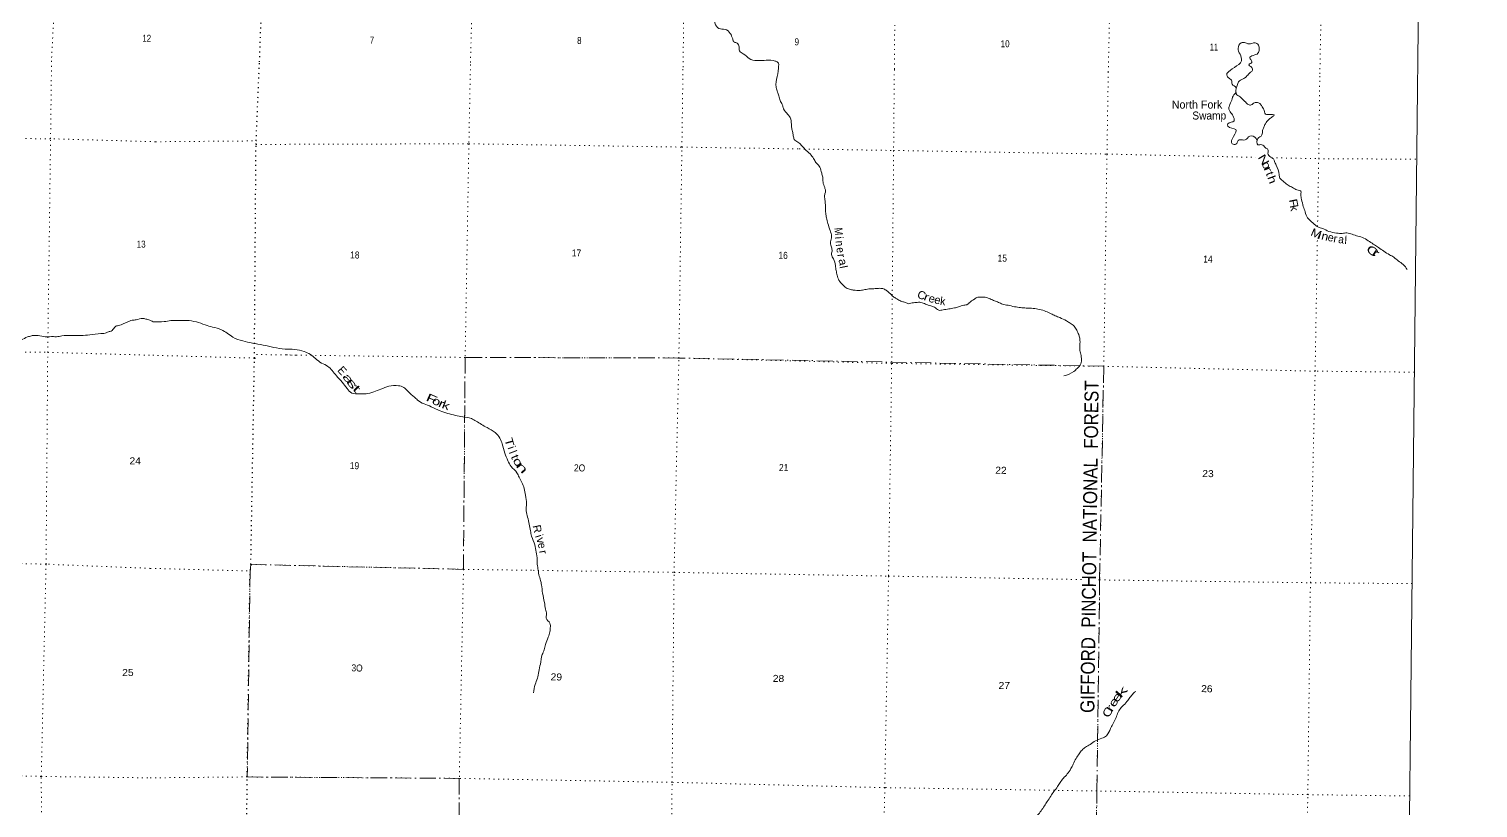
# Model space of a CAD drawing. Header units: feet. Extents: x -518066 to -250644, y -364975 to -177792.
# Drawn here: x -286861 to -250644, y -337537 to -318076 of the extents above; entities that cross this region are included whole.
import ezdxf
from ezdxf.enums import TextEntityAlignment as Align

# ---------------------------------------------------------------- set-up
doc = ezdxf.new("R2010")
doc.units = ezdxf.units.FT
doc.header["$LTSCALE"] = 80
doc.header["$PDMODE"] = 32
doc.header["$PDSIZE"] = 40
doc.linetypes.add('DOT_DASHED', pattern=[7.7, 5, -1.2, 0.3, -1.2])
doc.linetypes.add('DOTTED', pattern=[1.5, 0.3, -1.2])
for name, color, linetype, lineweight in [('34', 7, 'Continuous', 25), ('39', 7, 'Continuous', 13), ('4', 7, 'Continuous', 25), ('41', 7, 'Continuous', 13), ('44', 7, 'DOT_DASHED', 13), ('6', 7, 'DOTTED', 25), ('7', 7, 'DOTTED', 13)]:
    doc.layers.add(name, color=color, linetype=linetype, lineweight=lineweight)

msp = doc.modelspace()

# ---------------------------------------------------------------- linework, layer by layer
at = {"layer": '34', "lineweight": 13}
msp.add_spline([(-286001.81, -273099.63), (-286744.98, -274959.73), (-287315.14, -276379.3), (-287421.41, -276772.23), (-287445.64, -277399.11), (-287468.51, -277887.32), (-287639.61, -278134.91), (-287907.69, -278441.85), (-288159.48, -278931.87), (-288727.87, -279965.55), (-289046.38, -280501.15), (-289446.44, -280957.57), (-289879.24, -281270.97), (-290014.36, -281534.98), (-290067.52, -281835.97), (-290497.99, -282117.23), (-290678.74, -282324.52), (-290757.78, -282603.15), (-290794.3, -282846), (-290973.61, -283111.6), (-291222.77, -283332.3), (-291962.92, -283658.82), (-292741.7, -284033.2), (-293726.28, -284508.1), (-294513.75, -284950.73), (-294891.51, -285180.24), (-295289.35, -285206.55), (-295642.71, -285201.13), (-295864.72, -285315.57), (-296134.11, -285552.16), (-296258.96, -285792.15), (-296413.31, -285969.55), (-296800.12, -286098.47), (-297298.77, -286166.02), (-297712.03, -286330.87), (-298280.79, -286584.67), (-298962.69, -286909.73), (-299568, -287205.39), (-299804.78, -287392.04), (-299998.92, -287735.88), (-300258.42, -288396.67), (-300447.93, -288883.27), (-300746.75, -289662.27), (-301005.28, -290224.58), (-301207.21, -290544.23), (-301448.48, -290779.07), (-301599.38, -291014.8), (-301749.94, -291419.36), (-301781.65, -291784.87), (-301770.89, -292120.64), (-301625.35, -292636.6), (-301384.17, -293022.84), (-301145.38, -293449.25), (-300881.31, -294163.33), (-300537.45, -295135.46), (-300292.53, -295959.91), (-300218.26, -296575.68), (-300307.63, -297292.38), (-300503.74, -298042.22), (-300636.28, -298861.02), (-300638.2, -299260.99), (-300612.32, -300101.41), (-300572.14, -301530.9), (-300544.49, -302600.47), (-300488.29, -304034.13), (-300446.67, -305316.91), (-300458.44, -305901.7), (-300572.35, -306459.37), (-300906.07, -307316.42), (-301489.24, -308629.34), (-301702.75, -309105.66), (-302171.96, -310264.91), (-302445.81, -310750.69), (-302789.6, -311201.63), (-303080, -311737.5), (-303298.14, -312276.08), (-303605.47, -313718.3), (-303529.19, -314129.07), (-303519.28, -314551.26), (-303668.1, -314983.98), (-303893.26, -315214.96), (-304527.24, -315566.62), (-304824.74, -315802.94), (-304948.85, -315968.57), (-305099.65, -316397.25), (-305231.9, -316777.87), (-305390.84, -317218.53), (-305577.79, -317851.88), (-305514.73, -318178.11), (-305307.41, -318332.87), (-305041.38, -318437.95)], degree=3, dxfattribs=at)
at = {"layer": '39'}
msp.add_line((-256693.8, -319665.2), (-256694.88, -319666.65), dxfattribs=at)
for points in [[(-274475.89, -312567.56), (-274497.64, -312931.51), (-274443.08, -313101.02), (-274313.51, -313204.84), (-274192.17, -313328.71), (-274123.38, -313482.26), (-274087.31, -313691.83), (-273987.08, -313916.09), (-273863.65, -314031.93), (-273663.6, -314122.33), (-273538.33, -314254.28), (-273516.54, -314485.85), (-273420.98, -314575.27), (-273323.07, -314630.51), (-273080.11, -314850.08), (-272917.62, -314877.76), (-272821.77, -314939.02), (-272731.37, -315141.05), (-272709.72, -315585.88), (-272639, -315747.5), (-272578.72, -315947.24), (-272557.79, -316064.13), (-272456.36, -316169.7), (-272304.4, -316245.57), (-272175.19, -316385.6), (-272029.31, -316666.62), (-271940.57, -316834.44), (-271764.57, -316918.58), (-271508.28, -317011.52), (-271227.43, -317060.44), (-270930.83, -317141.69), (-270650.03, -317194.62), (-270401.14, -317424.3), (-270220.78, -317673.46), (-270066.72, -317741.3), (-269873.46, -317706.9), (-269783.58, -317762.06), (-269716.9, -317925.65), (-269615.8, -318063.41), (-269461.28, -318084.98), (-269333.67, -318184.76), (-269272.78, -318324.15), (-269233.36, -318400.97), (-269159.3, -318429.84), (-269114.01, -318522.81), (-269104.96, -318621.48), (-269007.21, -318692.81), (-268859.73, -318814.91), (-268432.1, -318855.14), (-268211.25, -318875.32), (-268149.28, -318908.09), (-268119.64, -318958.67), (-268126.06, -318996.83), (-268127.03, -319055.17)], [(-256923.79, -319183.42), (-256732.14, -319033.44), (-256555.66, -318870.12), (-256592.2, -318706.82), (-256640.93, -318557.48), (-256561.21, -318423.43), (-256454.67, -318420.41), (-256372.57, -318449.35), (-256215.55, -318422.65), (-256131.69, -318475.75), (-256112.75, -318590.61), (-256145.83, -318682.84), (-256260.91, -318736.08), (-256347.98, -318801.66), (-256318.23, -318840.16), (-256296.69, -318896.7), (-256294.82, -318910.8), (-256337.28, -318936.55), (-256371.81, -318972.44), (-256322, -319015.16), (-256286.25, -319057.75), (-256278.68, -319104.09), (-256297.07, -319134.1), (-256327.43, -319155.94), (-256361.97, -319189.78)], [(-267753, -320767.05), (-267771, -320662.05), (-267796, -320551.05), (-267806, -320456.05), (-267837, -320288.05), (-267923, -320178.05), (-268014, -320035.05), (-268033, -319960.05), (-268087, -319861.05), (-268116, -319747.05), (-268154, -319650.05), (-268184, -319541.05), (-268189, -319416.05), (-268174, -319336.05), (-268127.03, -319055.17)], [(-256923.79, -319183.42), (-256911, -319255.05), (-256864, -319308.05), (-256797, -319370.05), (-256791, -319452.05), (-256691, -319549.05), (-256689, -319564.05)], [(-256361.97, -319189.78), (-256396, -319226.05), (-256441, -319269.05), (-256513, -319324.05), (-256584, -319354.05), (-256629, -319394.05), (-256663, -319491.05), (-256687, -319557.05), (-256693, -319644.05), (-256686, -319698.05), (-256589, -319771.05), (-256520, -319839.05), (-256455, -319898.05), (-256384, -319964.05), (-256312, -319972.05), (-256231, -319919.05), (-256152, -319915.05), (-256081, -319951.05), (-256036, -320018.05), (-256005, -320067.05), (-255952, -320203.05), (-255853, -320209.05), (-255739, -320228.05), (-255809, -320289.05), (-255876, -320340.05), (-255959, -320444.05), (-255995, -320530.05), (-256029, -320608.05), (-256043, -320722.05), (-256097, -320773.05), (-256144, -320810.05), (-256143, -320967.05), (-256043, -320966.05), (-256001, -320997.05), (-255966, -321036.05), (-255893, -321088.05), (-255893, -321178.05), (-255821, -321278.05), (-255757, -321320.05), (-255730, -321383.05), (-255688, -321476.05), (-255613, -321715.05), (-255593, -321802.05), (-255544, -321854.05), (-255465, -321920.05), (-255364, -321994.05), (-255253, -322049.05), (-255139, -322106.05), (-255081, -322115.05), (-255071, -322212.05), (-255054, -322333.05), (-255010, -322509.05), (-254964, -322647.05), (-254903, -322795.05), (-254769, -322921.05), (-254645, -323018.05), (-254525, -323063.05), (-254372, -323131.05), (-254178, -323175.05), (-254036, -323182.05), (-253921, -323169.05), (-253791, -323204.05), (-253645, -323249.05), (-253496, -323299.05), (-253357, -323388.05), (-253228, -323470.05), (-253129, -323534.05), (-252996, -323627.05), (-252856, -323715.05), (-252747, -323778.05), (-252638, -323869.05), (-252515, -323958.05), (-252412, -324087.05)], [(-256694.88, -319666.65), (-256780, -319781.05), (-256798, -319855.05), (-256859, -319994.05), (-256869, -320082.05), (-256798, -320197.05), (-256742, -320314.05), (-256741, -320373.05), (-256895, -320444.05), (-256897, -320502.05), (-256694, -320585.05), (-256788, -320941.05), (-256694, -320953.05), (-256635, -320860.05), (-256534, -320846.05), (-256460, -320844.05), (-256350, -320752.05), (-256190, -320809.05), (-256169, -320854.05)], [(-260995, -326743.05), (-260744, -326630.05), (-260666, -326557.05), (-260573, -326443.05), (-260556, -326304.05), (-260579, -326169.05), (-260600, -326050.05), (-260591, -325897.05), (-260625, -325707.05), (-260675, -325602.05), (-260741, -325498.05), (-260836, -325427.05), (-260927, -325367.05), (-261094, -325287.05), (-261209, -325238.05), (-261315, -325191.05), (-261442, -325130.05), (-261604, -325082.05), (-261762, -325057.05), (-261939, -325047.05), (-262077, -325034.05), (-262227, -325014.05), (-262391, -324977.05), (-262531, -324949.05), (-262631, -324905.05), (-262727, -324867.05), (-262838, -324820.05), (-262930, -324784.05), (-263054, -324775.05), (-263169, -324784.05), (-263248, -324835.05), (-263320, -324882.05), (-263400, -324954.05), (-263495, -324976.05), (-263628, -325018.05), (-263731, -325044.05), (-263871, -325069.05), (-264014, -325092.05), (-264124, -325101.05), (-264231, -325025.05), (-264319, -324995.05), (-264455, -324947.05), (-264566, -324907.05), (-264689, -324908.05), (-264816, -324927.05), (-264871, -324938.05), (-264958, -324906.05), (-265042, -324882.05), (-265148, -324832.05), (-265223, -324784.05), (-265292, -324732.05), (-265349, -324672.05), (-265422, -324614.05), (-265499, -324568.05), (-265596, -324554.05), (-265714, -324562.05), (-265835, -324567.05), (-265966, -324586.05), (-266087, -324608.05), (-266258, -324598.05), (-266352, -324578.05), (-266459, -324527.05), (-266530, -324461.05), (-266616, -324353.05), (-266662, -324227.05), (-266685, -324112.05), (-266706, -323983.05), (-266751, -323821.05), (-266801, -323705.05), (-266788, -323599.05), (-266814, -323498.05), (-266824, -323393.05), (-266803, -323258.05), (-266840, -323109.05), (-266892, -322935.05), (-266929, -322795.05), (-266947, -322678.05), (-266952, -322541.05), (-266958, -322438.05), (-266966, -322341.05), (-266978, -322277.05), (-266966, -322191.05), (-266953, -322114.05), (-266973, -322038.05), (-267014, -321904.05), (-267020, -321779.05), (-267048, -321678.05), (-267092, -321526.05), (-267175, -321430.05), (-267237, -321336.05), (-267311, -321227.05), (-267435, -321110.05), (-267504, -321038.05), (-267578, -320956.05), (-267667, -320888.05), (-267719, -320854.05), (-267753, -320767.05)], [(-283753.83, -325388.08), (-283866.17, -325340.52), (-283962.68, -325315.99), (-284008.94, -325309.78), (-284184.18, -325339.32), (-284282.87, -325353.04), (-284405.84, -325396.86), (-284488.53, -325436.82), (-284623.59, -325484.63), (-284671.94, -325494.51), (-284704.23, -325514.52), (-284783.11, -325604.82), (-284837.57, -325630.79), (-284871.82, -325638.71), (-284930.32, -325668.69), (-285047.12, -325682.34), (-285065.24, -325684.29), (-285343.15, -325717.46), (-285556.58, -325734.78), (-285804.15, -325733.84), (-286039.68, -325741), (-286176.65, -325764.65), (-286249.09, -325760.34), (-286454.41, -325763.59), (-286633.42, -325734.73), (-286754.18, -325732.26), (-286846.86, -325754.06), (-286897.25, -325769.97), (-287050.53, -325841.87), (-287286.42, -325935.61), (-287296.51, -325941.61), (-287496.14, -326025.41), (-287546.52, -326039.32), (-287637.13, -326049.04), (-287705.69, -326076.97), (-287883.51, -326241.39), (-288063.42, -326421.91), (-288089.69, -326445.97), (-288168.36, -326485.94), (-288248.92, -326497.71), (-288486.64, -326547.15), (-288611.48, -326558.75), (-288744.3, -326552.21), (-288973.73, -326545.3), (-289078.36, -326536.86), (-289209.2, -326538.37), (-289225.3, -326538.31), (-289438.72, -326553.61), (-289571.65, -326573.24), (-289630.09, -326591.14), (-289670.44, -326613.14), (-289787.51, -326689.2), (-289860.09, -326717.11), (-289962.81, -326732.83), (-290079.51, -326724.34), (-290242.38, -326683.45), (-290296.73, -326685.26), (-290324.92, -326689.18), (-290466.11, -326757.1), (-290502.49, -326791.19), (-290516.64, -326807.24), (-290587.42, -326883.48), (-290633.81, -326907.47), (-290708.37, -326927.32), (-290778.89, -326945.17), (-290851.8, -327049.59), (-290914.46, -327111.76), (-291037.58, -327191.83), (-291116.28, -327237.84), (-291247.61, -327354.12), (-291282.05, -327406.33), (-291322.7, -327498.79), (-291330.95, -327547.08), (-291349.56, -327661.77), (-291377.93, -327705.96), (-291428.45, -327754.08), (-291442.6, -327768.12), (-291471.09, -327840.5), (-291537.98, -327950.98), (-291558.25, -327983.11), (-291610.76, -328025.19), (-291641.31, -328109.64), (-291683.92, -328190.01), (-291787, -328290.29), (-291857.66, -328338.34), (-291958.45, -328374.2), (-292126.05, -328500.4), (-292166.4, -328522.4), (-292273.63, -328652.86), (-292308.12, -328715.14), (-292314.2, -328725.19), (-292378.91, -328795.41), (-292489.91, -328865.45), (-292518.14, -328877.43), (-292703.42, -328900.89), (-292783.93, -328900.58), (-292896.83, -328944.45)], [(-274253, -334661.05), (-274210, -334448.05), (-274153, -334297.05), (-274117, -334130.05), (-274080, -333942.05), (-274031, -333704.05), (-273984, -333584.05), (-273951, -333448.05), (-273881, -333271.05), (-273840, -333135.05), (-273831, -333034.05), (-273841, -332923.05), (-273933, -332795.05), (-273924, -332698.05), (-273948, -332567.05), (-273978, -332401.05), (-274023, -332169.05), (-274051, -331961.05), (-274075, -331852.05), (-274116, -331710.05), (-274139, -331561.05), (-274163, -331411.05), (-274158, -331333.05), (-274188, -331143.05), (-274220, -330962.05), (-274297, -330749.05), (-274327, -330615.05), (-274357, -330444.05), (-274398, -330274.05), (-274434, -330110.05), (-274426, -329931.05), (-274452, -329725.05), (-274484, -329556.05), (-274541, -329406.05), (-274613, -329275.05), (-274664, -329161.05), (-274812, -329005.05), (-274889, -328861.05), (-274967, -328670.05), (-275032, -328441.05), (-275090, -328299.05), (-275209, -328156.05), (-275413, -328033.05), (-275685, -327872.05), (-275804, -327809.05), (-276020, -327766.05), (-276200, -327730.05), (-276586, -327613.05), (-276809, -327511.05), (-277149, -327345.05), (-277227, -327271.05), (-277383, -327134.05), (-277493, -327029.05), (-277623, -326986.05), (-277869, -327001.05), (-278067, -327075.05), (-278245, -327140.05), (-278437, -327190.05), (-278596, -327190.05), (-278793, -327170.05), (-278911, -327057.05), (-279032, -326899.05), (-279173, -326743.05), (-279287, -326610.05), (-279391, -326503.05), (-279550, -326423.05), (-279700, -326307.05), (-279827, -326208.05), (-279986, -326130.05), (-280220, -326080.05), (-280461, -326073.05), (-280743, -326029.05), (-281005, -325971.05), (-281277, -325922.05), (-281517, -325869.05), (-281762, -325775.05), (-282052, -325588.05), (-282271, -325522.05), (-282457, -325466.05), (-282678, -325393.05), (-282917, -325357.05), (-283148, -325354.05), (-283317, -325359.05), (-283478, -325385.05), (-283753.83, -325388.08)], [(-259201, -334620.05), (-259261, -334675.05), (-259344, -334780.05), (-259418, -334877.05), (-259535, -335001.05), (-259624, -335110.05), (-259677, -335242.05), (-259735, -335377.05), (-259804, -335504.05), (-259894, -335688.05), (-259931, -335735.05), (-260043, -335793.05), (-260205, -335858.05), (-260338, -335947.05), (-260454, -336017.05), (-260540, -336090.05), (-260613, -336185.05), (-260691, -336296.05), (-260761, -336441.05), (-260820, -336554.05), (-260909, -336687.05), (-261008, -336792.05), (-261087, -336899.05), (-261151, -337000.05), (-261246, -337124.05), (-261323, -337241.05), (-261409, -337372.05), (-261483, -337485.05), (-261564, -337608.05), (-261651, -337715.05), (-261744, -337830.05), (-261807, -337963.05), (-261905, -338092.05), (-262001, -338196.05), (-262038, -338393.05), (-262107, -338520.05), (-262171, -338607.05), (-262232, -338712.05), (-262276, -338818.05), (-262333, -338943.05), (-262355, -339080.05), (-262362, -339224.05), (-262350, -339341.05), (-262326, -339539.05), (-262434, -339659.05), (-262544, -339739.05), (-262691, -339837.05), (-262785, -339915.05), (-262940, -340022.05), (-263139, -340133.05), (-263312, -340201.05), (-263487, -340234.05), (-263641, -340271.05), (-263771, -340322.05), (-263909, -340412.05), (-264005, -340490.05), (-264108, -340681.05), (-264205, -340785.05), (-264326, -340897.05), (-264435, -341008.05), (-264500, -341143.05), (-264551, -341261.05), (-264580, -341288.05), (-264659, -341325.05), (-264762, -341334.05), (-264930, -341321.05), (-265110, -341349.05), (-265127, -341499.05), (-265143, -341590.05), (-265204, -341711.05), (-265256, -341796.05), (-265351, -341885.05), (-265492, -342008.05), (-265591, -342115.05), (-265647, -342216.05), (-265678, -342316.05), (-265703, -342470.05), (-265718, -342673.05), (-265735, -342836.05), (-265757, -342990.05), (-265780, -343141.05), (-265823, -343246.05), (-265894, -343404.05), (-265927, -343516.05), (-265975, -343601.05), (-266034, -343708.05), (-266064, -343790.05), (-266048, -343885.05), (-266018, -344015.05), (-265951, -344137.05), (-265928, -344190.05), (-265926, -344290.05), (-265929, -344431.05), (-265957, -344587.05), (-265961, -344688.05), (-265965, -344792.05), (-265990, -344921.05)]]:
    msp.add_spline(points, degree=3, dxfattribs=at)
at = {"layer": '4', "lineweight": 13}
msp.add_lwpolyline([(-501256.99, -177792.42), (-469933.03, -178460.37), (-438608.17, -179085.23), (-407282.48, -179667), (-375956.02, -180205.68), (-344628.85, -180701.28), (-313301.03, -181153.78), (-281972.61, -181563.19), (-250643.67, -181929.5), (-252658.03, -364975.08), (-284238.76, -364605.82), (-315818.95, -364193.12), (-347398.54, -363736.98), (-378977.49, -363237.41), (-410555.71, -362694.39), (-442133.14, -362107.95), (-473709.75, -361478.07), (-505285.47, -360804.75)], close=True, dxfattribs=at)
msp.add_lwpolyline([(-501256.99, -177792.42), (-469933.03, -178460.37), (-438608.17, -179085.23), (-407282.48, -179667), (-375956.02, -180205.68), (-344628.85, -180701.28), (-313301.03, -181153.78), (-281972.61, -181563.19), (-250643.67, -181929.5), (-252658.03, -364975.08), (-284238.76, -364605.82), (-315818.95, -364193.12), (-347398.54, -363736.98), (-378977.49, -363237.41), (-410555.71, -362694.39), (-442133.14, -362107.95), (-473709.75, -361478.07), (-505285.47, -360804.75)], close=True, dxfattribs=at)
at = {"layer": '44'}
msp.add_lwpolyline([(-252410.94, -342506.55), (-254885.99, -342486.4), (-255009.01, -342451.53), (-260227.97, -342349.16), (-260170.82, -337111.84), (-260100.82, -331838.59), (-259997.26, -326501.7), (-270618.01, -326294.97), (-275959.49, -326280.45), (-276001.81, -331574.42), (-281314.78, -331451.89), (-281334.49, -331616.42), (-281405.67, -336760.9), (-276104.85, -336796.66), (-276133.33, -342101), (-270846.36, -342126.39), (-270835.63, -343901.59), (-265540.87, -343949.04), (-265480.85, -346704.07), (-260210.33, -346837.75), (-260243.94, -349345.58), (-252487.82, -349507.96)], dxfattribs=at)
at = {"layer": '6'}
for p, q in [((-281225.99, -326297.04), (-281186.02, -320960.05)), ((-281314.78, -331451.89), (-281225, -326297.05)), ((-281405.67, -336760.9), (-281334.49, -331616.42)), ((-281314.78, -331451.89), (-281334.49, -331616.42))]:
    msp.add_line(p, q, dxfattribs=at)
for points in [[(-281099.61, -318899.59), (-280990.2, -316087.53), (-280983.22, -315993.04), (-280934.21, -310326.02)], [(-281186.02, -320960.05), (-281186.02, -320959.46), (-281182.06, -320871.03), (-281099.61, -318899.59)], [(-281461.69, -342010.01), (-281455, -342008.45), (-281405.67, -336760.9)]]:
    msp.add_lwpolyline(points, dxfattribs=at)
msp.add_point((-281235.34, -326297.54), dxfattribs=at)
at = {"layer": '7'}
for p, q in [((-281182, -320871.03), (-281171.58, -320871.31)), ((-254714.42, -326623.57), (-254659.72, -323355.38)), ((-265283.36, -324698.06), (-265299.28, -326429.7)), ((-281225.02, -326297.83), (-283763.8, -326227.26)), ((-280193.32, -326221.58), (-281225, -326207.23)), ((-275959.49, -326280.45), (-275971.96, -327840.65)), ((-283829.52, -331549.99), (-281334.49, -331616.42)), ((-265470.57, -337027.82), (-265578.34, -342199.84))]:
    msp.add_line(p, q, dxfattribs=at)
for points in [[(-286140.99, -310172.43), (-286141.73, -315768.22), (-286296.59, -318835.28)], [(-275673.43, -310355.31), (-275754.48, -316009.96), (-275826.34, -318963.68)], [(-270514.19, -319027.02), (-270468.66, -315946.94), (-270366.37, -310376.99)], [(-265065.38, -310404.65), (-265203.46, -315936.04), (-265231.98, -319088.76)], [(-259884.8, -319150.03), (-259815.84, -315940.37), (-259770.43, -310432.26)], [(-254467.73, -310488.1), (-254535.83, -316052.22), (-254597.8, -319209.38)], [(-286529.94, -341959.13), (-286554, -336748.55), (-286434.76, -331445.9), (-286392.05, -326153.03), (-286320.98, -320817.98), (-286296.6, -318835.24)], [(-275826.34, -318963.68), (-275865.98, -320943.33), (-275959.49, -326280.45)], [(-270618.01, -326294.97), (-270542.08, -321025.87), (-270514.19, -319027.02)], [(-265231.98, -319088.76), (-265250.36, -321109.71), (-265283.35, -324698.06)], [(-259884.8, -319150.03), (-259918.6, -321200.47), (-259997.26, -326501.7), (-260100.82, -331838.59), (-260158.8, -336206.2)], [(-254653.88, -323006.2), (-254625.59, -321316.53), (-254597.8, -319209.38)], [(-283697.57, -320892.39), (-286320.98, -320817.98), (-291588.32, -320787.99), (-296849.42, -320709.71), (-301994.36, -320768.77), (-307247.13, -320626.09), (-312641.03, -320537.24)], [(-283697.57, -320892.39), (-281182.06, -320871.03), (-281182, -320871.03)], [(-281186.02, -320959.46), (-275865.98, -320943.33), (-270542.08, -321025.87), (-267612.28, -321072.29)], [(-267612.28, -321072.29), (-265250.36, -321109.71), (-259918.6, -321200.47), (-256196.82, -321282.08)], [(-255801.95, -321290.73), (-254625.59, -321316.53), (-252177.71, -321328.92)], [(-315291.54, -325852.98), (-312685.79, -325838.16), (-307358.41, -325948.91), (-302098.83, -325912.43), (-296922.71, -326093.07), (-291637.1, -326086.88), (-286392.05, -326153.03), (-283763.8, -326227.26)], [(-260830.96, -326490.38), (-265299.28, -326429.7), (-270618.01, -326294.97), (-275959.49, -326280.45), (-280440.41, -326218.15)], [(-270846.36, -342126.39), (-270787.33, -336895.15), (-270738.04, -331649.61), (-270618.01, -326294.97)], [(-265299.28, -326429.7), (-265376.2, -331743.03), (-265470.57, -337027.82)], [(-252236.26, -326648.88), (-254714.42, -326623.57), (-259997.26, -326501.7), (-260830.96, -326490.38)], [(-255007.94, -342451.84), (-255009.01, -342451.53), (-254897.36, -337203.33), (-254832.94, -331909.84), (-254714.67, -326623.8)], [(-275971.96, -327840.65), (-276001.81, -331574.42), (-276104.85, -336796.66)], [(-283829.52, -331549.99), (-286434.76, -331445.9), (-291729.91, -331327.22), (-296999.47, -331345.55), (-302181.92, -331233.34), (-307489.45, -331187.09), (-312704.27, -331113.01), (-315363.45, -331080.75)], [(-281314.78, -331451.89), (-276001.81, -331574.42), (-274261.74, -331599.28)], [(-274261.74, -331599.28), (-270738.04, -331649.61), (-265376.2, -331743.03), (-260489.64, -331831.55)], [(-260133.27, -331838), (-260100.82, -331838.59), (-254832.94, -331909.84), (-252294.4, -331932.4)], [(-283894.3, -336782.97), (-286554, -336748.55), (-291778.58, -336601.96), (-297084.02, -336537.6), (-302353.48, -336533.78), (-307598.31, -336415.29), (-312787.09, -336371.51), (-315437.16, -336439.28)], [(-260157.49, -336107.5), (-260170.82, -337111.84), (-260227.97, -342349.16), (-260210.33, -346837.75), (-260292.21, -352102.69)], [(-261111.8, -337096.93), (-265470.57, -337027.82), (-270787.33, -336895.15), (-276104.85, -336796.66), (-281405.67, -336760.9), (-283894.3, -336782.97)], [(-276104.85, -336796.66), (-276133.33, -342101), (-276183.91, -346584.06)], [(-252352.78, -337236.43), (-254897.36, -337203.33), (-260170.82, -337111.84), (-261111.8, -337096.92)]]:
    msp.add_lwpolyline(points, dxfattribs=at)

# ---------------------------------------------------------------- texts
at = {"layer": '41'}
msp.add_text('North Fork', height=200, dxfattribs=at).set_placement((-258298.21, -320063.65))
at = {"layer": '41', "width": 0.95}
msp.add_text('Swamp', height=200, dxfattribs=at).set_placement((-257784.44, -320337.68))
at = {"layer": '41'}
for s, rotation, width, p in [('N', 301.051, 1.4, (-256156.39, -321280.51)), ('o', 294.558, 1.3, (-256062.65, -321428.8)), ('r', 293.175, 1.45, (-256007.47, -321557.76)), ('t', 292.141, 1.15, (-255953.41, -321684.09)), ('h', 290.458, 1.3, (-255914.02, -321781.25)), ('F', 281.094, 1.3, (-255368.12, -322337.19)), ('k', 280.92, 1.1, (-255348.45, -322493.13)), ('M', 274.183, 0.85, (-266730.61, -323045.35)), ('M', 336.574, 1.15, (-254846.46, -323227.36)), ('n', 275.186, 0.95, (-266704.1, -323370.99)), ('n', 346.55, 1.15, (-254573.84, -323330.99)), ('r', 350.937, 1.05, (-254269.59, -323402.4)), ('a', 353.597, 0.95, (-254144.35, -323420.5)), ('e', 280.155, 0.95, (-266685.22, -323546.23)), ('C', 321.58, 1.55, (-253459.78, -323605.2)), ('r', 327.048, 1.75, (-253318.92, -323711.86)), ('a', 281.393, 1.1, (-266628.83, -323836.14)), ('C', 341.812, 1.05, (-264677.31, -324787.05)), ('r', 339.338, 1.35, (-264516.83, -324839.81)), ('e', 345.709, 1.05, (-264390.75, -324886.86)), ('e', 346.087, 1.05, (-264248.74, -324921.52)), ('k', 47.194, 2.2, (-259583.13, -334811.92)), ('r', 59.837, 1.65, (-259795.31, -335157.59)), ('e', 59.71, 1.5, (-259726.26, -335038.76)), ('e', 55.893, 1.6, (-259658.52, -334922.82)), ('C', 59.599, 1.35, (-259880.79, -335303.29))]:
    msp.add_text(s, height=200, rotation=rotation, dxfattribs=dict(at, width=width)).set_placement(p)
for s, rotation, p in [('i', 275.138, (-266714.18, -323269.66)), ('i', 341.603, (-254654.26, -323312.84)), ('e', 347.213, (-254415.96, -323362.43)), ('l', 356.297, (-253985.49, -323446.44)), ('r', 277.435, (-266656.96, -323706.62)), ('l', 281.633, (-266606.1, -324011.76)), ('k', 353.491, (-264097.4, -324965.07))]:
    msp.add_text(s, height=200, rotation=rotation, dxfattribs=at).set_placement(p)
for s, rotation, p in [('E', 312.066, (-279105.92, -326677.16)), ('i', 289, (-274892.26, -328564.04)), ('l', 291, (-274858.88, -328679.49)), ('i', 287.656, (-274205.33, -330770.31))]:
    msp.add_text(s, height=200, rotation=rotation, dxfattribs=at).set_placement(p, align=Align.CENTER)
for s, rotation, width, p in [('a', 308.127, 1.85, (-278958.36, -326871.02)), ('s', 306.768, 2, (-278862.66, -326992.53)), ('t', 315.071, 2, (-278737.84, -327131.63)), ('F', 335.974, 1.65, (-276835.65, -327404.51)), ('o', 334.898, 1.35, (-276716.28, -327465.87)), ('r', 335.943, 1.45, (-276588.59, -327524.29)), ('k', 339.471, 1.4, (-276472.47, -327570.13)), ('T', 286.235, 1.35, (-274948.29, -328424.72)), ('t', 293.425, 1.2, (-274803.84, -328801.43)), ('o', 300.057, 1.45, (-274723.92, -328941.05)), ('n', 310.687, 1.95, (-274610.66, -329098.55)), ('R', 281.789, 1.05, (-274252.99, -330583.8)), ('v', 283.586, 1.1, (-274162.79, -330874.68)), ('e', 280.455, 0.95, (-274131.97, -330998.3)), ('r', 279.597, 1.05, (-274100.65, -331159.42))]:
    msp.add_text(s, height=200, rotation=rotation, dxfattribs=dict(at, width=width)).set_placement(p, align=Align.CENTER)
at = {"layer": '44', "width": 0.9}
msp.add_text('GIFFORD  PINCHOT  NATIONAL  FOREST', height=350, rotation=89.239, dxfattribs=at).set_placement((-260233.85, -335163.5))
at = {"layer": '7'}
for s, width, p in [('12', 0.85, (-284029.26, -318395.85)), ('7', 0.85, (-278342.78, -318443.01)), ('8', 0.85, (-273160.92, -318448.68)), ('9', 0.85, (-267725.47, -318483.08)), ('10', 0.85, (-262573.16, -318531.81)), ('11', 0.65, (-257344.6, -318613.7)), ('13', 0.85, (-284166.78, -323537.29)), ('24', 1.1, (-284349, -328951.76)), ('25', 1.1, (-284531.6, -334240.03))]:
    msp.add_text(s, height=175, dxfattribs=dict(at, width=width)).set_placement(p)
for s, width, p in [('18', 0.9, (-278835.27, -323805.38)), ('17', 0.9, (-273293.58, -323754.72)), ('16', 0.9, (-268130.93, -323814.3)), ('15', 0.9, (-262652.68, -323884.54)), ('14', 0.9, (-257512.39, -323908.73)), ('19', 0.9, (-278843.73, -329069.51)), ('2O', 0.9, (-273240.74, -329124.31)), ('21', 0.9, (-268117.64, -329116.5)), ('22', 1.1, (-262711.22, -329183.94)), ('23', 1.1, (-257537.52, -329266.27)), ('3O', 0.9, (-278802.85, -334123.1)), ('29', 1.1, (-273825.2, -334346.22)), ('28', 1.1, (-268272.59, -334384.42)), ('27', 1.1, (-262629.91, -334560.84)), ('26', 1.1, (-257566.14, -334641.01))]:
    msp.add_text(s, height=175, rotation=358.744, dxfattribs=dict(at, width=width)).set_placement(p)

doc.saveas('drawing.dxf')
